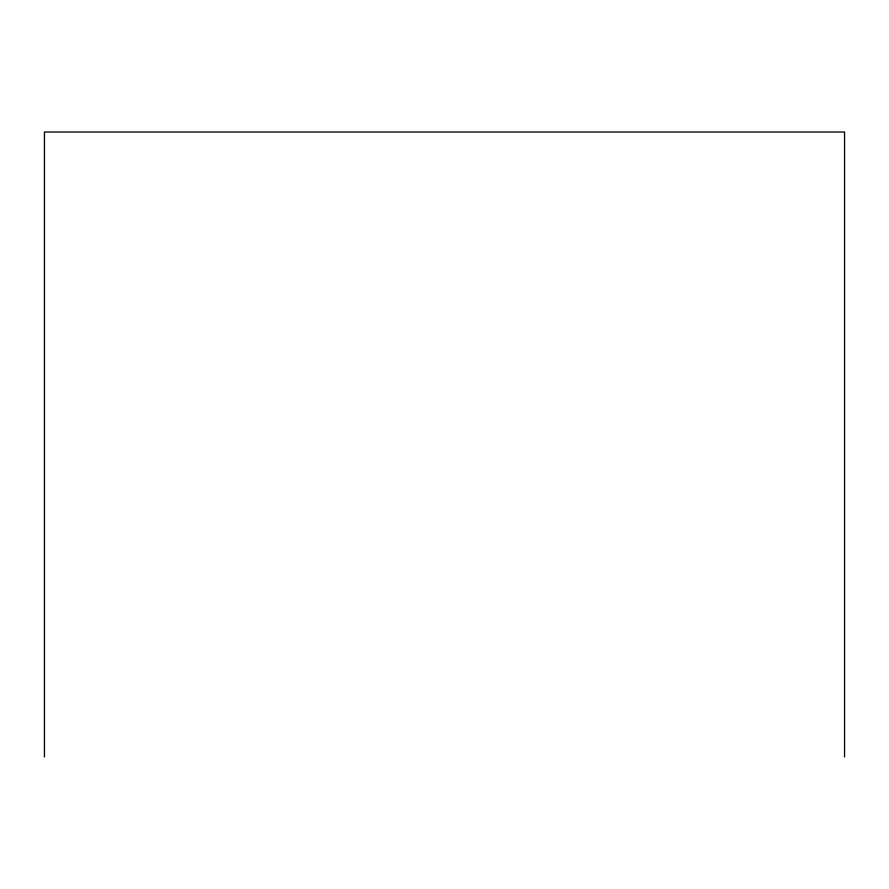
<?xml version="1.0" encoding="UTF-8"?>
<svg xmlns="http://www.w3.org/2000/svg" width="889" height="889" viewBox="0 0 889 889"><rect width="100%" height="100%" fill="white"/><g stroke="black" fill="none" stroke-linecap="round" stroke-linejoin="round"><path stroke-width="1.33" d="M844.55 756.984L844.55 132.017L44.45 132.017L44.45 756.984"/></g></svg>
